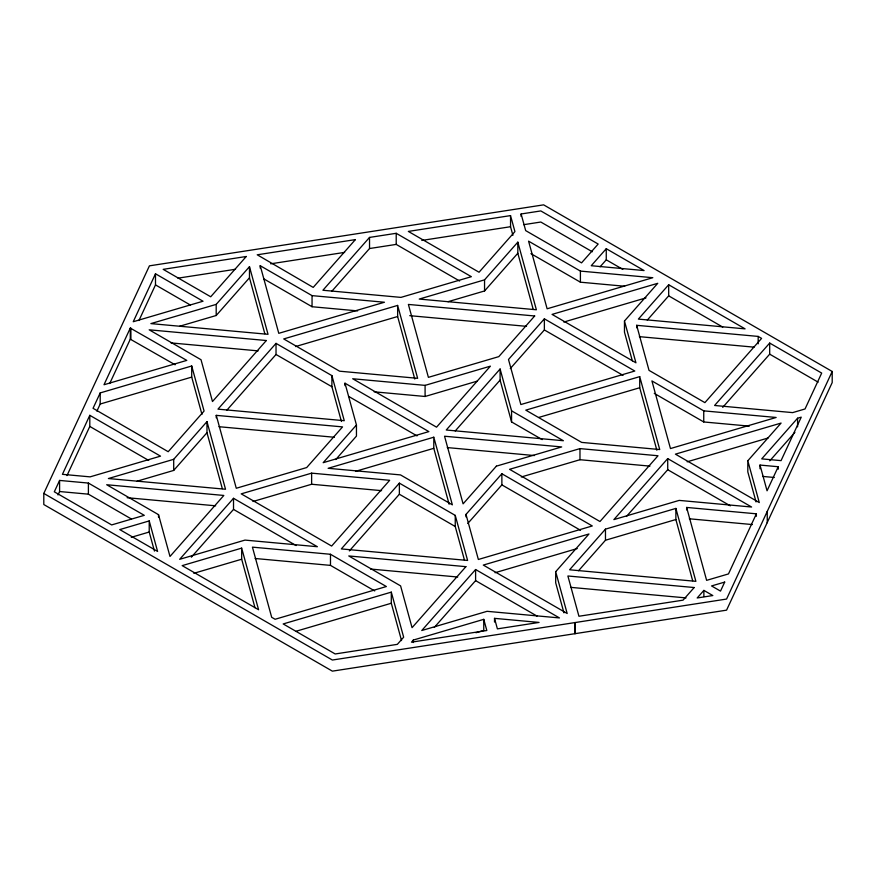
<?xml version="1.0" encoding="UTF-8"?>
<svg xmlns="http://www.w3.org/2000/svg" width="876" height="876" viewBox="0 0 876 876"><rect width="100%" height="100%" fill="white"/><g stroke="black" fill="none" stroke-linecap="round" stroke-linejoin="round"><path stroke-width="1.31" d="M43.8 493.429L149.424 265.844L543.624 204.853L832.2 371.468L832.2 382.571L726.576 610.156L575.16 633.655L332.376 671.147L43.8 504.532L43.8 493.429L332.376 660.033L575.16 622.551L726.576 599.053L832.2 371.468M59.59 480.431L54.312 491.797L111.668 524.921L144.277 515.329L88.399 483.07L59.59 480.431L59.59 491.535L58.002 494.951M89.801 415.323L62.426 474.332L90.097 476.862L160.505 456.144L89.801 415.323L89.801 426.437L66.981 475.602M100.203 392.919L93.053 408.315L168.203 451.709L204.075 411.052L191.713 365.993L100.203 392.919L100.203 404.022L96.907 411.129M130.294 328.084L103.992 384.75L186.774 360.397L130.294 328.084L130.294 339.187L109.708 383.535M155.49 273.783L133.24 321.744L203.013 301.224L155.49 273.783L155.49 284.897L138.945 320.55M756.371 513.818L728.482 573.922L706.625 580.35L686.631 507.434L756.371 513.818L756.371 516.282M778.227 466.733L767.058 490.79L760.007 465.068L778.227 466.733L778.227 469.207M216.197 304.388L249.474 266.687L268.034 334.314L150.891 323.605L216.197 304.388L216.197 315.502L179.624 326.255M216.197 315.502L249.474 277.791L249.474 266.687M173.7 459.32L206.977 421.619L225.526 489.246L108.383 478.537L173.7 459.32L173.7 470.423L137.127 481.187M276.028 343.37L217.982 409.147L344.268 420.699L331.905 375.629L276.028 343.37L276.028 354.484L226.906 410.132M369.53 237.418L322.905 290.252L400.945 297.391L471.354 276.685L396.215 233.301L369.53 237.418L369.53 248.532L331.873 291.204M173.7 470.423L206.977 432.722L206.977 421.619M233.52 498.302L179.679 559.315L244.984 540.098L317.386 546.723L233.52 498.302L233.52 509.405L191.34 557.202M344.991 383.195L356.455 424.991L323.178 462.692L428.857 431.605L344.991 383.195L344.991 385.659M484.548 279.849L517.825 242.148L536.375 309.775L419.243 299.066L484.548 279.849L484.548 290.963L447.975 301.716M335.771 459.539L356.455 436.095L356.455 424.991M484.548 290.963L517.825 253.252L517.825 242.148M399.368 483.136L341.322 548.913L467.609 560.454L455.246 515.395L399.368 483.136L399.368 494.239L349.36 550.905M500.097 369.015L446.245 430.017L563.388 440.727L511.562 410.811L500.097 369.015L500.097 380.118L511.562 421.914L542.189 439.599M544.368 318.831L508.496 359.488L520.859 404.548L634.782 371.03L544.368 318.831L544.368 329.945L510.292 368.555M606.258 248.707L591.245 265.724L644.079 270.553L606.258 248.707L606.258 259.822L600.082 266.819M455.224 430.959L500.097 380.118M624.468 321.01L657.745 283.309L552.066 314.396L635.932 362.806L624.468 321.01L624.468 332.124L632.352 360.857M465.999 514.409L501.871 473.763L592.275 525.961L478.362 559.479L465.999 514.409L465.999 516.884M668.684 284.755L638.363 319.105L745.082 328.861L668.684 284.755L668.684 295.858L647.276 320.112M467.784 523.487L501.871 484.877L501.871 473.763M413.352 640.049L411.49 642.163L486.826 630.512L483.76 619.343L413.352 640.049L413.352 642.524M475.602 569.52L421.761 630.523L487.067 611.317L559.468 617.93L475.602 569.52L475.602 580.624L434.321 627.402M555.691 571.689L588.968 533.988L483.3 565.075L567.166 613.496L555.691 571.689L555.691 582.803L563.936 612.839M605.469 529.137L569.597 569.783L695.883 581.335L675.878 508.419L605.469 529.137L605.469 540.24L578.565 570.725M667.72 458.597L613.879 519.61L679.185 500.393L751.586 507.018L667.72 458.597L667.72 469.711L626.439 516.479M769.686 343.063L714.597 405.478L792.649 412.618L805.033 408.972L821.688 373.088L769.686 343.063L769.686 354.167L722.722 407.384M747.808 460.776L781.085 423.075L675.418 454.151L759.273 502.572L747.808 460.776L747.808 471.879L756.054 501.926M797.587 418.213L761.715 458.871L781.053 460.634L801.244 417.14L797.587 418.213L797.587 426.853M769.785 460.831L794.893 432.372M703.877 590.391L697.187 597.969L712.812 595.549L703.877 590.391L703.877 596.556M397.638 305.417L283.725 338.935L339.592 371.194L417.644 378.322L397.638 305.417L397.638 316.521L414.786 379.023M100.203 404.022L191.713 377.107L191.713 365.993M295.508 346.567L397.638 316.521M563.805 322.05L645.995 297.873M425.09 385.374L490.396 366.157L436.555 427.17L352.689 378.75L425.09 385.374L425.09 396.478L374.14 391.813M425.09 396.478L477.332 381.104M149.216 520.924L119.76 529.586L157.581 551.42L149.216 520.924L149.216 532.028L154.45 551.092M311.626 473.149L241.218 493.856L331.632 546.055L389.678 480.289L311.626 473.149L311.626 484.253L252.956 501.51M433.795 437.212L328.128 468.299L400.518 474.912L452.355 504.839L433.795 437.212L433.795 448.315L449.136 504.237M639.721 376.636L525.797 410.143L581.675 442.402L659.727 449.541L639.721 376.636L639.721 387.74L656.869 450.231M131.291 537.306L149.216 532.028M355.525 471.343L433.795 448.315M538.893 417.403L639.721 387.74M241.677 548.124L182.186 565.633L258.584 609.74L241.677 548.124L241.677 559.227L254.993 607.736M579.978 448.611L509.569 469.317L599.972 521.516L658.018 455.75L579.978 448.611L579.978 459.714L521.297 476.982M193.826 573.309L241.677 559.227M687.156 461.805L768.044 438.011M391.298 592.132L283.189 623.942L335.19 653.967L397.343 644.353L403.661 637.202L391.298 592.132L391.298 603.246L401.536 640.586M296.208 631.213L391.298 603.246M495.039 572.729L577.229 548.551M605.469 540.24L675.878 519.534L675.878 508.419M475.942 632.746L483.76 630.446L483.76 619.343M510.544 215.606L408.347 231.417L479.052 272.239L514.924 231.593L510.544 215.606L510.544 226.72L512.909 235.316M521.111 213.974L540.81 210.93L598.166 244.043L581.554 262.866L525.677 230.607L521.111 213.974L521.111 216.438M177.927 278.174L235.545 269.26M270.684 263.818L344.629 252.387M369.53 248.532L396.215 244.404L459.615 281.01M421.794 240.44L510.544 226.72M523.739 224.672L540.81 222.033L592.318 251.773M580.405 271.089L652.806 277.703L547.128 308.79L528.578 241.163L580.405 271.089L580.405 282.192L624.643 286.244M312.053 295.628L384.454 302.242L278.776 333.329L260.227 265.702L312.053 295.628L312.053 306.731L357.638 310.903M636.666 325.314L758.178 336.417L761.594 338.388L704.895 402.631L649.028 370.373L636.666 325.314L636.666 327.777M409.749 315.667L526.531 326.343M639.36 336.658L754.127 347.159M130.294 339.187L175.134 364.788M170.984 342.91L258.157 350.882M703.746 410.855L776.147 417.469L670.468 448.556L651.919 380.929L703.746 410.855L703.746 421.958L749.33 426.13M216.273 415.355L342.56 426.897L306.688 467.554L236.279 488.26L216.273 415.355L216.273 417.819M218.989 426.711L334.413 437.266M447.275 447.581L534.448 455.553M579.978 459.714L649.948 466.12M762.613 476.413L774.318 477.486M311.626 484.253L381.597 490.659M689.313 518.789L752.353 524.56M59.59 491.535L88.399 494.173L131.466 519.041M127.119 497.71L215.649 505.813M330.482 554.278L252.43 547.139L271.68 617.295L275.097 619.266L386.36 586.537L330.482 554.278L330.482 565.381L374.709 590.928M255.124 558.494L330.482 565.381M370.559 569.05L457.732 577.021M570.605 587.347L686.028 597.903M494.513 618.357L539.058 622.431L497.393 628.869L494.513 618.357L494.513 622.059M606.258 259.822L622.803 269.37M668.684 295.858L722.744 327.076M769.686 354.167L818.14 382.155M530.933 253.635L580.405 282.192M544.368 329.945L623.044 375.366M654.273 393.39L703.746 421.958M667.72 469.711L730.321 505.846M263.764 278.853L312.053 306.731M155.49 284.897L190.267 304.968M276.028 354.484L331.905 386.743L341.432 421.498M348.538 396.346L417.042 435.898M501.871 484.877L580.536 530.287M399.368 494.239L455.246 526.509L464.433 559.983M475.602 580.624L537.021 616.08M89.801 426.437L148.723 460.447M233.52 509.405L296.121 545.551M158.512 514.661L106.686 484.735L223.829 495.455L169.988 556.457L158.512 514.661L158.512 517.136M675.878 519.534L692.664 580.722M517.825 253.252L533.166 309.184M249.474 277.791L264.815 333.712M191.713 377.107L201.962 414.436M206.977 432.722L222.318 488.644M767.223 511.464L767.267 522.742M760.007 465.068L760.007 468.769M758.178 336.417L758.178 343.83M686.631 507.434L686.631 509.909M575.16 622.551L575.16 633.655M574.864 622.518L574.864 633.633M511.562 410.811L511.562 421.914M455.246 515.395L455.246 526.509M396.215 233.301L396.215 244.404M331.905 375.629L331.905 386.743M260.227 265.702L260.227 268.166M130.896 328.139L130.896 339.242M88.399 483.07L88.399 494.173M724.693 582.091L720.51 591.103L711.564 585.945L724.693 582.091M246.255 256.493L210.711 296.778L163.188 269.348L246.255 256.493M266.326 340.523L212.485 401.536L201.02 359.729L149.183 329.814L266.326 340.523M355.382 239.608L313.203 287.405L257.237 254.796L355.382 239.608M534.678 315.984L498.805 356.631L428.397 377.348L408.391 304.432L534.678 315.984M496.374 466.152L463.097 503.853L444.548 436.226L561.691 446.935L496.374 466.152M465.901 566.663L412.059 627.676L400.595 585.88L348.768 555.953L465.901 566.663M694.175 587.533L683.039 600.159L578.937 616.255L567.889 575.992L694.175 587.533"/></g></svg>
